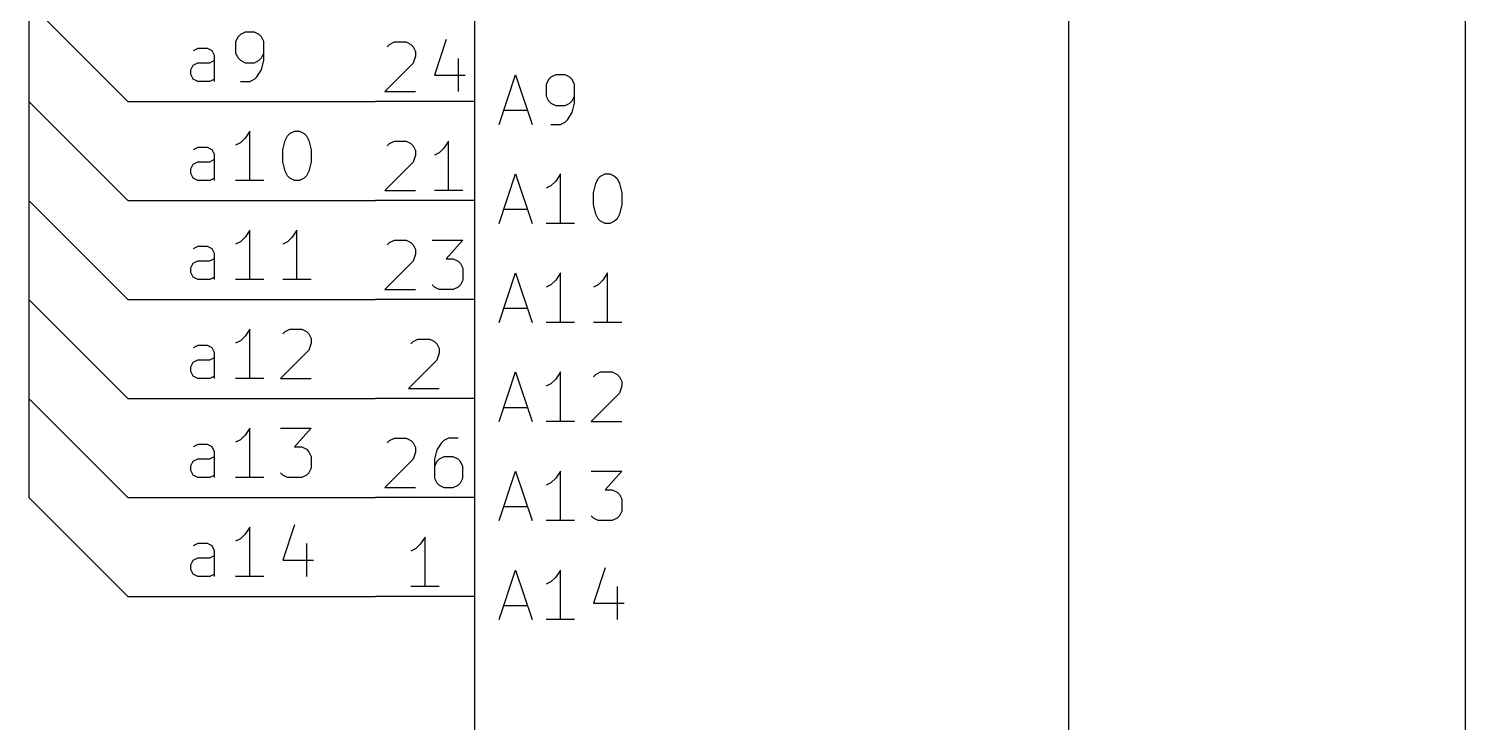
# Model space of a CAD drawing. Header units: millimetres. Extents: x 10 to 287, y -200 to -10.
# Drawn here: x 55.88 to 92.71, y -161.97 to -144.18 of the extents above; entities that cross this region are included whole.
import ezdxf

# ---------------------------------------------------------------- set-up
doc = ezdxf.new("R2010")
doc.units = ezdxf.units.MM
for name, color, linetype in [('BLUE', 174, 'CONTINUOUS'), ('GREENSIXTYFIVE', 129, 'CONTINUOUS'), ('LIGHTGREEN', 92, 'CONTINUOUS'), ('LIGHTRED', 12, 'CONTINUOUS'), ('RED', 14, 'CONTINUOUS'), ('REDSIX', 19, 'CONTINUOUS'), ('WHITE', 250, 'CONTINUOUS')]:
    doc.layers.add(name, color=color, linetype=linetype)

msp = doc.modelspace()

# ---------------------------------------------------------------- linework, layer by layer
at = {"layer": 'BLUE', "linetype": 'CONTINUOUS'}
for p, q in [((55.88, -111.76), (55.88, -156.21)), ((92.71, -125.73), (92.71, -189.23))]:
    msp.add_line(p, q, dxfattribs=at)
at = {"layer": 'GREENSIXTYFIVE', "linetype": 'CONTINUOUS'}
for p, q in [((67.9389, -146.6375), (68.3622, -145.3675)), ((68.3622, -145.3675), (68.7856, -146.6375)), ((69.2694, -145.428), (69.2089, -145.4885)), ((69.3904, -145.3675), (69.2694, -145.428)), ((69.6323, -145.3675), (69.3904, -145.3675)), ((69.7532, -145.428), (69.6323, -145.3675)), ((69.8137, -145.4885), (69.7532, -145.428)), ((69.2089, -145.4885), (69.1485, -145.6094)), ((69.1485, -145.6094), (69.1485, -145.9118)), ((69.8742, -145.6094), (69.8137, -145.4885)), ((69.8742, -146.0932), (69.8742, -145.6094)), ((69.1485, -145.9118), (69.2089, -146.0328)), ((69.2089, -146.0328), (69.2694, -146.0932)), ((69.2694, -146.0932), (69.3904, -146.1537)), ((69.3904, -146.1537), (69.6323, -146.1537)), ((69.6323, -146.1537), (69.7532, -146.0932)), ((69.7532, -146.0932), (69.8137, -146.0328)), ((69.8137, -146.0328), (69.8742, -145.9118)), ((69.8137, -146.3351), (69.8742, -146.0932)), ((68.0599, -146.2747), (68.6646, -146.2747)), ((69.5113, -146.6375), (69.6323, -146.5771)), ((69.6323, -146.5771), (69.6927, -146.5166)), ((69.6927, -146.5166), (69.8137, -146.3351)), ((69.2694, -146.6375), (69.5113, -146.6375)), ((67.9389, -149.1775), (68.3622, -147.9075)), ((68.3622, -147.9075), (68.7856, -149.1775)), ((69.5113, -147.9075), (69.3904, -148.089)), ((69.5113, -149.1775), (69.5113, -147.9075)), ((70.4184, -148.1494), (70.4789, -148.0285)), ((70.4789, -148.0285), (70.5394, -147.968)), ((70.5394, -147.968), (70.6603, -147.9075)), ((70.6603, -147.9075), (70.7813, -147.9075)), ((70.7813, -147.9075), (70.9022, -147.968)), ((70.9022, -147.968), (70.9627, -148.0285)), ((70.9627, -148.0285), (71.0232, -148.1494)), ((69.2694, -148.2099), (69.1485, -148.2704)), ((69.3904, -148.089), (69.2694, -148.2099)), ((70.358, -148.3913), (70.4184, -148.1494)), ((70.358, -148.6937), (70.358, -148.3913)), ((71.0232, -148.1494), (71.0837, -148.3913)), ((71.0837, -148.3913), (71.0837, -148.6937)), ((70.4184, -148.9356), (70.358, -148.6937)), ((71.0837, -148.6937), (71.0232, -148.9356)), ((68.0599, -148.8147), (68.6646, -148.8147)), ((70.4789, -149.0566), (70.4184, -148.9356)), ((70.5394, -149.1171), (70.4789, -149.0566)), ((70.6603, -149.1775), (70.5394, -149.1171)), ((70.9022, -149.1171), (70.7813, -149.1775)), ((70.9627, -149.0566), (70.9022, -149.1171)), ((71.0232, -148.9356), (70.9627, -149.0566)), ((69.8742, -149.1775), (69.1485, -149.1775)), ((70.7813, -149.1775), (70.6603, -149.1775)), ((67.9389, -151.7175), (68.3622, -150.4475)), ((68.3622, -150.4475), (68.7856, -151.7175)), ((69.3904, -150.629), (69.2694, -150.7499)), ((69.5113, -150.4475), (69.3904, -150.629)), ((69.5113, -151.7175), (69.5113, -150.4475)), ((70.5999, -150.629), (70.4789, -150.7499)), ((70.7208, -150.4475), (70.5999, -150.629)), ((70.7208, -151.7175), (70.7208, -150.4475)), ((69.2694, -150.7499), (69.1485, -150.8104)), ((70.4789, -150.7499), (70.358, -150.8104)), ((68.0599, -151.3547), (68.6646, -151.3547)), ((69.8742, -151.7175), (69.1485, -151.7175)), ((71.0837, -151.7175), (70.358, -151.7175)), ((67.9389, -154.2575), (68.3622, -152.9875)), ((68.3622, -152.9875), (68.7856, -154.2575)), ((69.3904, -153.169), (69.2694, -153.2899)), ((69.5113, -152.9875), (69.3904, -153.169)), ((69.5113, -154.2575), (69.5113, -152.9875)), ((70.358, -153.1085), (70.4184, -153.048)), ((70.4184, -153.048), (70.5394, -152.9875)), ((70.5394, -152.9875), (70.8418, -152.9875)), ((70.8418, -152.9875), (70.9627, -153.048)), ((70.9627, -153.048), (71.0232, -153.1085)), ((71.0232, -153.1085), (71.0837, -153.2294)), ((69.2694, -153.2899), (69.1485, -153.3504)), ((71.0232, -153.5318), (70.2975, -154.2575)), ((71.0837, -153.3504), (71.0232, -153.5318)), ((71.0837, -153.2294), (71.0837, -153.3504)), ((68.0599, -153.8947), (68.6646, -153.8947)), ((69.8742, -154.2575), (69.1485, -154.2575)), ((70.2975, -154.2575), (71.0837, -154.2575)), ((67.9389, -156.7975), (68.3622, -155.5275)), ((68.3622, -155.5275), (68.7856, -156.7975)), ((69.3904, -155.709), (69.2694, -155.8299)), ((69.5113, -155.5275), (69.3904, -155.709)), ((69.5113, -156.7975), (69.5113, -155.5275)), ((70.2975, -155.5275), (71.0837, -155.5275)), ((71.0837, -155.5275), (70.6603, -156.0113)), ((69.2694, -155.8299), (69.1485, -155.8904)), ((70.6603, -156.0113), (70.8418, -156.0113)), ((70.8418, -156.0113), (70.9627, -156.0718)), ((70.9627, -156.0718), (71.0232, -156.1323)), ((71.0232, -156.1323), (71.0837, -156.2532)), ((68.0599, -156.4347), (68.6646, -156.4347)), ((71.0837, -156.2532), (71.0837, -156.5556)), ((69.8742, -156.7975), (69.1485, -156.7975)), ((70.358, -156.7371), (70.2975, -156.6766)), ((70.4789, -156.7975), (70.358, -156.7371)), ((70.8418, -156.7975), (70.4789, -156.7975)), ((70.9627, -156.7371), (70.8418, -156.7975)), ((71.0232, -156.6766), (70.9627, -156.7371)), ((71.0837, -156.5556), (71.0232, -156.6766)), ((67.9389, -159.3375), (68.3622, -158.0675)), ((68.3622, -158.0675), (68.7856, -159.3375)), ((69.3904, -158.249), (69.2694, -158.3699)), ((69.5113, -158.0675), (69.3904, -158.249)), ((69.5113, -159.3375), (69.5113, -158.0675)), ((70.6603, -158.0071), (70.358, -158.9142)), ((69.2694, -158.3699), (69.1485, -158.4304)), ((70.9627, -158.4909), (70.9627, -159.3375)), ((68.0599, -158.9747), (68.6646, -158.9747)), ((70.358, -158.9142), (71.1441, -158.9142)), ((69.8742, -159.3375), (69.1485, -159.3375))]:
    msp.add_line(p, q, dxfattribs=at)
at = {"layer": 'LIGHTGREEN', "linetype": 'CONTINUOUS'}
for p, q in [((58.42, -146.05), (55.88, -143.51)), ((58.42, -148.59), (55.88, -146.05)), ((58.42, -146.05), (64.77, -146.05)), ((58.42, -151.13), (55.88, -148.59)), ((58.42, -148.59), (64.77, -148.59)), ((58.42, -153.67), (55.88, -151.13)), ((58.42, -151.13), (64.77, -151.13)), ((58.42, -156.21), (55.88, -153.67)), ((58.42, -153.67), (64.77, -153.67)), ((58.42, -158.75), (55.88, -156.21)), ((58.42, -156.21), (64.77, -156.21)), ((58.42, -158.75), (64.77, -158.75))]:
    msp.add_line(p, q, dxfattribs=at)
at = {"layer": 'LIGHTRED', "linetype": 'CONTINUOUS'}
for p, q in [((65.0724, -144.6439), (65.1328, -144.5834)), ((65.1328, -144.5834), (65.2538, -144.5229)), ((65.2538, -144.5229), (65.5562, -144.5229)), ((65.5562, -144.5229), (65.6771, -144.5834)), ((65.6771, -144.5834), (65.7376, -144.6439)), ((65.7376, -144.6439), (65.7981, -144.7648)), ((66.5842, -144.4625), (66.2819, -145.3696)), ((65.7376, -145.0672), (65.0119, -145.7929)), ((65.7981, -144.8858), (65.7376, -145.0672)), ((65.7981, -144.7648), (65.7981, -144.8858)), ((66.8866, -144.9463), (66.8866, -145.7929)), ((66.2819, -145.3696), (67.068, -145.3696)), ((65.0119, -145.7929), (65.7981, -145.7929)), ((65.0724, -147.1839), (65.1328, -147.1234)), ((65.1328, -147.1234), (65.2538, -147.0629)), ((65.2538, -147.0629), (65.5562, -147.0629)), ((65.5562, -147.0629), (65.6771, -147.1234)), ((65.6771, -147.1234), (65.7376, -147.1839)), ((65.7376, -147.1839), (65.7981, -147.3048)), ((65.7981, -147.3048), (65.7981, -147.4258)), ((66.5238, -147.2444), (66.4028, -147.3653)), ((66.6447, -147.0629), (66.5238, -147.2444)), ((66.6447, -148.3329), (66.6447, -147.0629)), ((65.7376, -147.6072), (65.0119, -148.3329)), ((65.7981, -147.4258), (65.7376, -147.6072)), ((66.4028, -147.3653), (66.2819, -147.4258)), ((65.0119, -148.3329), (65.7981, -148.3329)), ((67.0076, -148.3329), (66.2819, -148.3329)), ((65.0724, -149.7239), (65.1328, -149.6634)), ((65.1328, -149.6634), (65.2538, -149.6029)), ((65.2538, -149.6029), (65.5562, -149.6029)), ((65.5562, -149.6029), (65.6771, -149.6634)), ((65.6771, -149.6634), (65.7376, -149.7239)), ((65.7376, -149.7239), (65.7981, -149.8448)), ((65.7981, -149.8448), (65.7981, -149.9658)), ((66.2214, -149.6029), (67.0076, -149.6029)), ((67.0076, -149.6029), (66.5842, -150.0867)), ((65.7376, -150.1472), (65.0119, -150.8729)), ((65.7981, -149.9658), (65.7376, -150.1472)), ((66.5842, -150.0867), (66.7657, -150.0867)), ((66.7657, -150.0867), (66.8866, -150.1472)), ((66.8866, -150.1472), (66.9471, -150.2077)), ((66.9471, -150.2077), (67.0076, -150.3286)), ((67.0076, -150.631), (66.9471, -150.752)), ((67.0076, -150.3286), (67.0076, -150.631)), ((65.0119, -150.8729), (65.7981, -150.8729)), ((66.2819, -150.8125), (66.2214, -150.752)), ((66.4028, -150.8729), (66.2819, -150.8125)), ((66.7657, -150.8729), (66.4028, -150.8729)), ((66.8866, -150.8125), (66.7657, -150.8729)), ((66.9471, -150.752), (66.8866, -150.8125)), ((65.6772, -152.2639), (65.7376, -152.2034)), ((65.7376, -152.2034), (65.8586, -152.1429)), ((65.8586, -152.1429), (66.161, -152.1429)), ((66.161, -152.1429), (66.2819, -152.2034)), ((66.2819, -152.2034), (66.3424, -152.2639)), ((66.3424, -152.2639), (66.4029, -152.3848)), ((66.4029, -152.3848), (66.4029, -152.5058)), ((66.3424, -152.6872), (65.6167, -153.4129)), ((66.4029, -152.5058), (66.3424, -152.6872)), ((65.6167, -153.4129), (66.4029, -153.4129)), ((65.1328, -154.7434), (65.2538, -154.6829)), ((65.2538, -154.6829), (65.5562, -154.6829)), ((65.5562, -154.6829), (65.6771, -154.7434)), ((66.6447, -154.6829), (66.5238, -154.7434)), ((66.8866, -154.6829), (66.6447, -154.6829)), ((65.0724, -154.8039), (65.1328, -154.7434)), ((65.6771, -154.7434), (65.7376, -154.8039)), ((65.7376, -154.8039), (65.7981, -154.9248)), ((65.7981, -155.0458), (65.7376, -155.2272)), ((65.7981, -154.9248), (65.7981, -155.0458)), ((66.3423, -154.9853), (66.2819, -155.2272)), ((66.4633, -154.8039), (66.3423, -154.9853)), ((66.5238, -154.7434), (66.4633, -154.8039)), ((65.7376, -155.2272), (65.0119, -155.9529)), ((66.2819, -155.2272), (66.2819, -155.711)), ((66.3423, -155.2877), (66.2819, -155.4086)), ((66.4028, -155.2272), (66.3423, -155.2877)), ((66.5238, -155.1667), (66.4028, -155.2272)), ((66.7657, -155.1667), (66.5238, -155.1667)), ((66.8866, -155.2272), (66.7657, -155.1667)), ((66.9471, -155.2877), (66.8866, -155.2272)), ((67.0076, -155.4086), (66.9471, -155.2877)), ((67.0076, -155.711), (67.0076, -155.4086)), ((66.2819, -155.711), (66.3423, -155.832)), ((66.9471, -155.832), (67.0076, -155.711)), ((65.0119, -155.9529), (65.7981, -155.9529)), ((66.3423, -155.832), (66.4028, -155.8925)), ((66.4028, -155.8925), (66.5238, -155.9529)), ((66.5238, -155.9529), (66.7657, -155.9529)), ((66.7657, -155.9529), (66.8866, -155.8925)), ((66.8866, -155.8925), (66.9471, -155.832)), ((66.04, -157.2229), (65.9191, -157.4044)), ((66.04, -158.4929), (66.04, -157.2229)), ((65.7981, -157.5253), (65.6772, -157.5858)), ((65.9191, -157.4044), (65.7981, -157.5253)), ((66.4029, -158.4929), (65.6772, -158.4929))]:
    msp.add_line(p, q, dxfattribs=at)
at = {"layer": 'RED', "linetype": 'CONTINUOUS'}
for p, q in [((67.31, -120.65), (67.31, -171.45)), ((82.55, -171.45), (82.55, -120.65)), ((67.31, -146.05), (64.77, -146.05)), ((67.31, -148.59), (64.77, -148.59)), ((67.31, -151.13), (64.77, -151.13)), ((67.31, -153.67), (64.77, -153.67)), ((67.31, -156.21), (64.77, -156.21)), ((67.31, -158.75), (64.77, -158.75))]:
    msp.add_line(p, q, dxfattribs=at)
at = {"layer": 'REDSIX', "linetype": 'CONTINUOUS'}
for p, q in [((61.3062, -144.3274), (61.2457, -144.3879)), ((61.4272, -144.2669), (61.3062, -144.3274)), ((61.6691, -144.2669), (61.4272, -144.2669)), ((61.79, -144.3274), (61.6691, -144.2669)), ((61.8505, -144.3879), (61.79, -144.3274)), ((60.2177, -144.6903), (60.0967, -144.7507)), ((60.4596, -144.6903), (60.2177, -144.6903)), ((60.5805, -144.7507), (60.4596, -144.6903)), ((61.2457, -144.3879), (61.1853, -144.5088)), ((61.1853, -144.5088), (61.1853, -144.8112)), ((61.911, -144.5088), (61.8505, -144.3879)), ((61.911, -144.9926), (61.911, -144.5088)), ((60.0967, -145.1136), (60.2177, -145.0531)), ((60.2177, -145.0531), (60.5201, -145.0531)), ((60.5201, -145.0531), (60.641, -144.9926)), ((60.641, -144.8717), (60.5805, -144.7507)), ((60.641, -145.5369), (60.641, -144.8717)), ((61.1853, -144.8112), (61.2457, -144.9322)), ((61.2457, -144.9322), (61.3062, -144.9926)), ((61.3062, -144.9926), (61.4272, -145.0531)), ((61.4272, -145.0531), (61.6691, -145.0531)), ((61.6691, -145.0531), (61.79, -144.9926)), ((61.79, -144.9926), (61.8505, -144.9322)), ((61.8505, -144.9322), (61.911, -144.8112)), ((61.8505, -145.2345), (61.911, -144.9926)), ((60.0363, -145.2345), (60.0967, -145.1136)), ((60.0363, -145.3555), (60.0363, -145.2345)), ((60.0967, -145.4765), (60.0363, -145.3555)), ((60.2177, -145.5369), (60.0967, -145.4765)), ((60.641, -145.4765), (60.5201, -145.5369)), ((61.5481, -145.5369), (61.6691, -145.4765)), ((61.6691, -145.4765), (61.7295, -145.416)), ((61.7295, -145.416), (61.8505, -145.2345)), ((60.5201, -145.5369), (60.2177, -145.5369)), ((61.3062, -145.5369), (61.5481, -145.5369)), ((61.5481, -146.8069), (61.4272, -146.9884)), ((61.5481, -148.0769), (61.5481, -146.8069)), ((62.4552, -147.0488), (62.5157, -146.9279)), ((62.5157, -146.9279), (62.5762, -146.8674)), ((62.5762, -146.8674), (62.6971, -146.8069)), ((62.6971, -146.8069), (62.8181, -146.8069)), ((62.8181, -146.8069), (62.939, -146.8674)), ((62.939, -146.8674), (62.9995, -146.9279)), ((62.9995, -146.9279), (63.06, -147.0488)), ((60.2177, -147.2303), (60.0967, -147.2907)), ((60.4596, -147.2303), (60.2177, -147.2303)), ((60.5805, -147.2907), (60.4596, -147.2303)), ((60.641, -147.4117), (60.5805, -147.2907)), ((61.3062, -147.1093), (61.1853, -147.1698)), ((61.4272, -146.9884), (61.3062, -147.1093)), ((62.3948, -147.2907), (62.4552, -147.0488)), ((62.3948, -147.5931), (62.3948, -147.2907)), ((63.06, -147.0488), (63.1205, -147.2907)), ((63.1205, -147.2907), (63.1205, -147.5931)), ((60.0363, -147.7745), (60.0967, -147.6536)), ((60.0967, -147.6536), (60.2177, -147.5931)), ((60.2177, -147.5931), (60.5201, -147.5931)), ((60.5201, -147.5931), (60.641, -147.5326)), ((60.641, -148.0769), (60.641, -147.4117)), ((62.4552, -147.835), (62.3948, -147.5931)), ((63.1205, -147.5931), (63.06, -147.835)), ((60.0363, -147.8955), (60.0363, -147.7745)), ((60.0967, -148.0165), (60.0363, -147.8955)), ((60.2177, -148.0769), (60.0967, -148.0165)), ((60.641, -148.0165), (60.5201, -148.0769)), ((62.5157, -147.956), (62.4552, -147.835)), ((62.5762, -148.0165), (62.5157, -147.956)), ((62.6971, -148.0769), (62.5762, -148.0165)), ((62.939, -148.0165), (62.8181, -148.0769)), ((62.9995, -147.956), (62.939, -148.0165)), ((63.06, -147.835), (62.9995, -147.956)), ((60.5201, -148.0769), (60.2177, -148.0769)), ((61.911, -148.0769), (61.1853, -148.0769)), ((62.8181, -148.0769), (62.6971, -148.0769)), ((61.4272, -149.5284), (61.3062, -149.6493)), ((61.5481, -149.3469), (61.4272, -149.5284)), ((61.5481, -150.6169), (61.5481, -149.3469)), ((62.6367, -149.5284), (62.5157, -149.6493)), ((62.7576, -149.3469), (62.6367, -149.5284)), ((62.7576, -150.6169), (62.7576, -149.3469)), ((60.2177, -149.7703), (60.0967, -149.8307)), ((60.4596, -149.7703), (60.2177, -149.7703)), ((60.5805, -149.8307), (60.4596, -149.7703)), ((60.641, -149.9517), (60.5805, -149.8307)), ((61.3062, -149.6493), (61.1853, -149.7098)), ((62.5157, -149.6493), (62.3948, -149.7098)), ((60.0363, -150.3145), (60.0967, -150.1936)), ((60.0967, -150.1936), (60.2177, -150.1331)), ((60.2177, -150.1331), (60.5201, -150.1331)), ((60.5201, -150.1331), (60.641, -150.0726)), ((60.641, -150.6169), (60.641, -149.9517)), ((60.0363, -150.4355), (60.0363, -150.3145)), ((60.0967, -150.5565), (60.0363, -150.4355)), ((60.2177, -150.6169), (60.0967, -150.5565)), ((60.5201, -150.6169), (60.2177, -150.6169)), ((60.641, -150.5565), (60.5201, -150.6169)), ((61.911, -150.6169), (61.1853, -150.6169)), ((63.1205, -150.6169), (62.3948, -150.6169)), ((61.4272, -152.0684), (61.3062, -152.1893)), ((61.5481, -151.8869), (61.4272, -152.0684)), ((61.5481, -153.1569), (61.5481, -151.8869)), ((62.3948, -152.0079), (62.4552, -151.9474)), ((62.4552, -151.9474), (62.5762, -151.8869)), ((62.5762, -151.8869), (62.8786, -151.8869)), ((62.8786, -151.8869), (62.9995, -151.9474)), ((62.9995, -151.9474), (63.06, -152.0079)), ((63.06, -152.0079), (63.1205, -152.1288)), ((60.2177, -152.3103), (60.0967, -152.3707)), ((60.4596, -152.3103), (60.2177, -152.3103)), ((60.5805, -152.3707), (60.4596, -152.3103)), ((60.641, -152.4917), (60.5805, -152.3707)), ((61.3062, -152.1893), (61.1853, -152.2498)), ((63.06, -152.4312), (62.3343, -153.1569)), ((63.1205, -152.2498), (63.06, -152.4312)), ((63.1205, -152.1288), (63.1205, -152.2498)), ((60.0363, -152.8545), (60.0967, -152.7336)), ((60.0967, -152.7336), (60.2177, -152.6731)), ((60.2177, -152.6731), (60.5201, -152.6731)), ((60.5201, -152.6731), (60.641, -152.6126)), ((60.641, -153.1569), (60.641, -152.4917)), ((60.0363, -152.9755), (60.0363, -152.8545)), ((60.0967, -153.0965), (60.0363, -152.9755)), ((60.2177, -153.1569), (60.0967, -153.0965)), ((60.5201, -153.1569), (60.2177, -153.1569)), ((60.641, -153.0965), (60.5201, -153.1569)), ((61.911, -153.1569), (61.1853, -153.1569)), ((62.3343, -153.1569), (63.1205, -153.1569)), ((61.4272, -154.6084), (61.3062, -154.7293)), ((61.5481, -154.4269), (61.4272, -154.6084)), ((61.5481, -155.6969), (61.5481, -154.4269)), ((62.3343, -154.4269), (63.1205, -154.4269)), ((63.1205, -154.4269), (62.6971, -154.9107)), ((60.2177, -154.8503), (60.0967, -154.9107)), ((60.4596, -154.8503), (60.2177, -154.8503)), ((60.5805, -154.9107), (60.4596, -154.8503)), ((60.641, -155.0317), (60.5805, -154.9107)), ((60.641, -155.6969), (60.641, -155.0317)), ((61.3062, -154.7293), (61.1853, -154.7898)), ((62.6971, -154.9107), (62.8786, -154.9107)), ((62.8786, -154.9107), (62.9995, -154.9712)), ((62.9995, -154.9712), (63.06, -155.0317)), ((63.06, -155.0317), (63.1205, -155.1526)), ((60.0363, -155.3945), (60.0967, -155.2736)), ((60.0363, -155.5155), (60.0363, -155.3945)), ((60.0967, -155.2736), (60.2177, -155.2131)), ((60.2177, -155.2131), (60.5201, -155.2131)), ((60.5201, -155.2131), (60.641, -155.1526)), ((63.1205, -155.1526), (63.1205, -155.455)), ((60.0967, -155.6365), (60.0363, -155.5155)), ((60.2177, -155.6969), (60.0967, -155.6365)), ((60.5201, -155.6969), (60.2177, -155.6969)), ((60.641, -155.6365), (60.5201, -155.6969)), ((61.911, -155.6969), (61.1853, -155.6969)), ((62.3948, -155.6365), (62.3343, -155.576)), ((62.5157, -155.6969), (62.3948, -155.6365)), ((62.8786, -155.6969), (62.5157, -155.6969)), ((62.9995, -155.6365), (62.8786, -155.6969)), ((63.06, -155.576), (62.9995, -155.6365)), ((63.1205, -155.455), (63.06, -155.576)), ((61.4272, -157.1484), (61.3062, -157.2693)), ((61.5481, -156.9669), (61.4272, -157.1484)), ((61.5481, -158.2369), (61.5481, -156.9669)), ((62.6971, -156.9065), (62.3948, -157.8136)), ((60.2177, -157.3903), (60.0967, -157.4507)), ((60.4596, -157.3903), (60.2177, -157.3903)), ((60.5805, -157.4507), (60.4596, -157.3903)), ((60.641, -157.5717), (60.5805, -157.4507)), ((60.641, -158.2369), (60.641, -157.5717)), ((61.3062, -157.2693), (61.1853, -157.3298)), ((62.9995, -157.3903), (62.9995, -158.2369)), ((60.0363, -157.9345), (60.0967, -157.8136)), ((60.0363, -158.0555), (60.0363, -157.9345)), ((60.0967, -157.8136), (60.2177, -157.7531)), ((60.2177, -157.7531), (60.5201, -157.7531)), ((60.5201, -157.7531), (60.641, -157.6926)), ((62.3948, -157.8136), (63.1809, -157.8136)), ((60.0967, -158.1765), (60.0363, -158.0555)), ((60.2177, -158.2369), (60.0967, -158.1765)), ((60.5201, -158.2369), (60.2177, -158.2369)), ((60.641, -158.1765), (60.5201, -158.2369)), ((61.911, -158.2369), (61.1853, -158.2369))]:
    msp.add_line(p, q, dxfattribs=at)
at = {"layer": 'WHITE', "linetype": 'CONTINUOUS'}
for p, q in [((67.31, -120.65), (67.31, -171.45)), ((82.55, -171.45), (82.55, -120.65))]:
    msp.add_line(p, q, dxfattribs=at)

doc.saveas('drawing.dxf')
